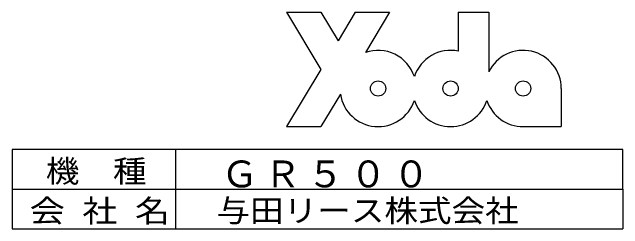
# Model space of a CAD drawing. Units: millimetres, scale not verified. Extents: x -36384 to 37833, y -22449 to 22042.
# Drawn here: x 17833 to 37833, y -22449 to -15351 of the extents above; entities that cross this region are included whole.
import ezdxf
from ezdxf.enums import TextEntityAlignment as Align

# ---------------------------------------------------------------- set-up
doc = ezdxf.new("R2010")
doc.units = ezdxf.units.MM
doc.header["$LTSCALE"] = 200
doc.layers.add('0-0_0', color=7, linetype='Continuous')
doc.styles.add('ＭＳ ゴシック', font='')
doc.styles.get('ＭＳ ゴシック').set_extended_font_data('MS Gothic')

msp = doc.modelspace()

# ---------------------------------------------------------------- linework, layer by layer
at = {"layer": '0-0_0'}
for p, q in [((26818.3, -15351.3), (27943.3, -17226.3)), ((26818.3, -15351.3), (27943.3, -15351.3)), ((27943.3, -15351.3), (28505.8, -16288.8)), ((29068.3, -15351.3), (28505.8, -16288.8)), ((29068.3, -15351.3), (30193.3, -15351.3)), ((30193.3, -15351.3), (29400.1, -16673.3)), ((32443.3, -15351.3), (33443.3, -15351.3)), ((32443.3, -15351.3), (32443.3, -16626.5)), ((33443.3, -15351.3), (33443.3, -17306.4)), ((27943.3, -17226.3), (26818.3, -19101.3)), ((35818.3, -17851.3), (35818.3, -19101.3)), ((28582.2, -18036.6), (27943.3, -19101.3)), ((26818.3, -19101.3), (27943.3, -19101.3)), ((34568.3, -19101.3), (35818.3, -19101.3)), ((37832.8, -19849.3), (17832.8, -19849.3)), ((17832.8, -19849.3), (17832.8, -21149.3)), ((23186.3, -19849.3), (23186.3, -22449.3)), ((37832.8, -21149.3), (37832.8, -19849.3)), ((17832.8, -21149.3), (37832.8, -21149.3)), ((17832.8, -21149.3), (17832.8, -22449.3)), ((37832.8, -21149.3), (37832.8, -22449.3)), ((17832.8, -22449.3), (37832.8, -22449.3))]:
    msp.add_line(p, q, dxfattribs=at)
for centre in [(29818.3, -17851.3), (32193.3, -17851.3), (34568.3, -17851.3)]:
    msp.add_circle(centre, 250, dxfattribs=at)
for centre, start, end in [((29818.3, -17851.3), 18.19487, 109.54695), ((32193.3, -17851.3), 78.46303, 161.80511), ((34568.3, -17851.3), 0, 154.15807), ((29818.3, -17851.3), 188.52551, 341.80511), ((32193.3, -17851.3), 198.19487, 341.80511), ((34568.3, -17851.3), 198.19487, 270)]:
    msp.add_arc(centre, 1250, start, end, dxfattribs=at)

# ---------------------------------------------------------------- texts
at = {"layer": '0-0_0', "color": 3, "style": 'ＭＳ ゴシック'}
for s, width, p in [('\u3000機\u3000種', 1.1, (17832.8, -21149.3)), (' 会 社 名', 1.15, (17832.8, -22449.3)), ('与田リース株式会社', 1.1, (24523.9, -22440.4))]:
    msp.add_text(s, height=733.1, dxfattribs=dict(at, width=width)).set_placement(p, align=Align.BOTTOM_LEFT)
at = {"layer": '0-0_0', "color": 3, "insert": (24682.9, -21106.7), "char_height": 879.8, "attachment_point": 7, "style": 'ＭＳ ゴシック'}
msp.add_mtext('\\T1.17;ＧＲ５００', dxfattribs=at)

doc.saveas('drawing.dxf')
